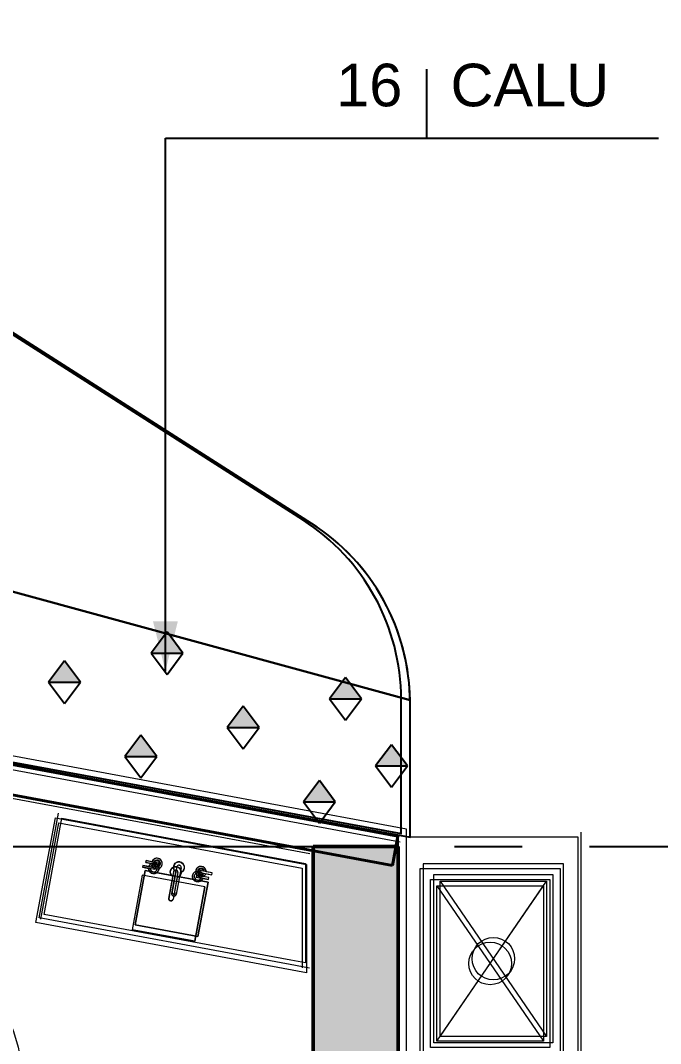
# Model space of a CAD drawing. Extents: x -14.2 to 52.3, y 2.5 to 90.9.
# Drawn here: x 30.803 to 33.81, y 25.633 to 30.438 of the extents above; entities that cross this region are included whole.
import ezdxf
from ezdxf.enums import TextEntityAlignment as Align

# ---------------------------------------------------------------- set-up
doc = ezdxf.new("R2010")
doc.units = 0
for name, pattern in [('limpo_PINI-PSG-PE-0102-LAZ-R00$0$CENTER2', [28.575, 19.05, -3.175, 3.175, -3.175]), ('limpo_PINI-PSG-PE-0102-LAZ-R00$0$HIDDEN', [0.375, 0.25, -0.125]), ('limpo_PINI-PSG-PE-0102-LAZ-R00$0$IMPORT-IMPORT-DASHDOT', [1, 0.5, -0.25, 0, -0.25])]:
    doc.linetypes.add(name, pattern=pattern)
for name, color, linetype in [('FOR_CONTROL', 2, 'Continuous'), ('LEGENDA', 2, 'Continuous'), ('limpo_PINI-PSG-PE-0102-LAZ-R00$0$PA_ESTR', 181, 'limpo_PINI-PSG-PE-0102-LAZ-R00$0$CENTER2'), ('limpo_PINI-PSG-PE-0102-LAZ-R00$0$PA_EXTE_3', 3, 'Continuous'), ('limpo_PINI-PSG-PE-0102-LAZ-R00$0$PA_PROJ_S_AUX', 212, 'limpo_PINI-PSG-PE-0102-LAZ-R00$0$HIDDEN'), ('limpo_PINI-PSG-PE-0102-LAZ-R00$0$XR_ARQT', 7, 'Continuous'), ('PLANTIO1', 2, 'Continuous'), ('XR_ARQT', 7, 'Continuous')]:
    doc.layers.add(name, color=color, linetype=linetype)
doc.layers.add('limpo_PINI-PSG-PE-0102-LAZ-R00$0$0-16', color=7, linetype='limpo_PINI-PSG-PE-0102-LAZ-R00$0$IMPORT-IMPORT-DASHDOT', lineweight=5, true_color=0x999999)
doc.layers.add('limpo_PINI-PSG-PE-0102-LAZ-R00$0$0-8', color=7, linetype='Continuous', lineweight=5, true_color=0x999999)
for name, color, linetype, lineweight in [('limpo_PINI-PSG-PE-0102-LAZ-R00$0$0-20', 7, 'Continuous', 5), ('limpo_PINI-PSG-PE-0102-LAZ-R00$0$A-DETL', 1, 'Continuous', 5), ('limpo_PINI-PSG-PE-0102-LAZ-R00$0$A-FLOR-PATT', 8, 'Continuous', 5), ('limpo_PINI-PSG-PE-0102-LAZ-R00$0$A-WALL', 1, 'Continuous', 5), ('limpo_PINI-PSG-PE-0102-LAZ-R00$0$A-WALL-FNSH', 1, 'Continuous', 40), ('limpo_PINI-PSG-PE-0102-LAZ-R00$0$ARQ_WC_COZ', 135, 'Continuous', 5), ('limpo_PINI-PSG-PE-0102-LAZ-R00$0$LAYOUT_AMB_LAZ_dwg', 8, 'Continuous', 5), ('limpo_PINI-PSG-PE-0102-LAZ-R00$0$S-COLS', 52, 'Continuous', 5)]:
    doc.layers.add(name, color=color, linetype=linetype, lineweight=lineweight)
doc.layers.add('PA_VEGE_AUX2', color=6, linetype='Continuous', plot=False)
doc.styles.add('R80', font='arial.ttf', dxfattribs={"height": 0.2})

# ---------------------------------------------------------------- blocks, each defined once
blk = doc.blocks.new('limpo_PINI-PSG-PE-0102-LAZ-R00$0$LAZ GERAL - PNE_dwg-25011385-009 - PRE - PAV_ LAZER - GERAL')
at = {"layer": 'limpo_PINI-PSG-PE-0102-LAZ-R00$0$0-16'}
blk.add_ellipse((8.4343, 0.6132), major_axis=(0.7299, 0.1723), ratio=1, dxfattribs=at)
at = {"layer": 'limpo_PINI-PSG-PE-0102-LAZ-R00$0$0-20', "flags": 128}
for points in [[(9.8415, 1.6435), (9.8418, 1.6498), (9.8398, 1.6579), (9.8365, 1.6634), (9.8331, 1.667), (9.8282, 1.6702), (9.8231, 1.6722), (9.8181, 1.6729), (9.8127, 1.6726), (9.8075, 1.6711), (9.8037, 1.6692), (9.8002, 1.6666), (9.797, 1.6631), (9.7944, 1.6588), (9.7935, 1.6566), (9.7661, 1.6617), (9.7645, 1.653), (9.7919, 1.6479), (9.7928, 1.6412), (9.7947, 1.6364), (9.7984, 1.6312), (9.8025, 1.6275), (9.8076, 1.6247), (9.8129, 1.6233), (9.82, 1.6231), (9.8257, 1.6245), (9.8313, 1.6275), (9.8353, 1.631), (9.8377, 1.6341), (9.8392, 1.6366)], [(9.9244, 1.6553), (9.931, 1.6533), (9.9374, 1.649), (9.9421, 1.6432), (9.9452, 1.6354), (9.9454, 1.6255), (9.9427, 1.6178), (9.9386, 1.6122), (9.9351, 1.6092), (9.931, 1.6068), (9.9262, 1.6051), (9.9073, 1.5029), (9.9061, 1.4997), (9.9031, 1.4965), (9.8995, 1.495), (9.8956, 1.4949), (9.8912, 1.4966), (9.8886, 1.4992), (9.887, 1.5031), (9.887, 1.5067), (9.9059, 1.6086), (9.9017, 1.612), (9.8977, 1.6174), (9.8963, 1.6203), (9.8949, 1.625), (9.8944, 1.6303), (9.8956, 1.6379), (9.8977, 1.6426), (9.8997, 1.6458), (9.9029, 1.6492), (9.9055, 1.6512), (9.9086, 1.653), (9.913, 1.6547), (9.9158, 1.6554), (9.9196, 1.6557)], [(10.0484, 1.6093), (10.0479, 1.6146), (10.0457, 1.6208), (10.043, 1.6251), (10.0404, 1.6279), (10.0363, 1.631), (10.0325, 1.6329), (10.0269, 1.6344), (10.0232, 1.6346), (10.0193, 1.6343), (10.0145, 1.633), (10.0112, 1.6314), (10.0089, 1.63), (10.0059, 1.6275), (10.0034, 1.6246), (10.0013, 1.6214), (9.9998, 1.618), (9.9988, 1.6143), (9.9984, 1.611), (9.9985, 1.6074), (9.999, 1.6043), (9.9997, 1.6017), (10.001, 1.5984), (10.0028, 1.5955), (10.0046, 1.5931), (10.0067, 1.591), (10.0092, 1.589), (10.012, 1.5873), (10.0156, 1.5858), (10.02, 1.5848), (10.0233, 1.5846), (10.0266, 1.5848), (10.03, 1.5855), (10.0334, 1.5867), (10.0371, 1.5887), (10.0394, 1.5905), (10.042, 1.5929), (10.0442, 1.5959), (10.0455, 1.5979), (10.0467, 1.6006), (10.0741, 1.5955), (10.0757, 1.6042)], [(9.7622, 1.6155), (9.7148, 1.3599), (10.0097, 1.3051), (10.0572, 1.5608)]]:
    blk.add_lwpolyline(points, close=True, dxfattribs=at)
at = {"layer": 'limpo_PINI-PSG-PE-0102-LAZ-R00$0$0-8'}
for p, q in [((9.9219, 1.6398), (9.9225, 1.6397)), ((9.9102, 1.6318), (9.887, 1.5067)), ((9.9305, 1.6281), (9.9073, 1.5029)), ((11.1476, 0.8364), (11.6476, 1.566)), ((10.5343, 1.1569), (10.443, 1.1739))]:
    blk.add_line(p, q, dxfattribs=at)
at = {"layer": 'limpo_PINI-PSG-PE-0102-LAZ-R00$0$0-8', "flags": 128}
for points in [[(10.443, 1.1739), (9.2632, 1.3928), (9.3544, 1.8844)], [(11.8093, 1.796), (11.8093, 0.596), (11.0093, 0.596), (11.8093, 0.596)], [(11.0676, 1.646), (11.0676, 0.746), (11.7276, 0.746), (11.7276, 1.646), (11.0676, 1.646)], [(9.9226, 1.5857), (10.0572, 1.5608), (10.0097, 1.3051), (9.7148, 1.3599), (9.7622, 1.6155), (9.9024, 1.5895)], [(11.6776, 1.596), (11.6776, 0.8064), (11.1176, 0.8064), (11.1176, 1.596), (11.6776, 1.596)], [(11.1476, 1.566), (11.6476, 1.566), (11.6476, 0.8364), (11.1476, 0.8364), (11.1476, 1.566), (11.6476, 0.8364)]]:
    blk.add_lwpolyline(points, dxfattribs=at)
for points in [[(10.4467, 1.1935), (9.2865, 1.4088), (9.3704, 1.8611), (10.5143, 1.6488), (10.5143, 1.181)], [(9.8226, 1.6422), (9.7645, 1.653), (9.7661, 1.6617), (9.8242, 1.6509)], [(10.016, 1.6063), (10.0741, 1.5955), (10.0757, 1.6042), (10.0176, 1.615)]]:
    blk.add_lwpolyline(points, close=True, dxfattribs=at)
at = {"layer": 'limpo_PINI-PSG-PE-0102-LAZ-R00$0$0-8'}
blk.add_circle((11.3976, 1.2012), 0.1, dxfattribs=at)
for centre, major_axis, start_param, end_param in [((9.8169, 1.6479), (0.0177, 0.0177), 2.356778, 8.284104), ((9.8169, 1.6479), (0.0056, 0.0155), 2.012783, 7.752692), ((9.8169, 1.6479), (0.0127, 0.0012), 3.23366, 8.80923), ((9.9201, 1.63), (-0.0031, 0.0255), 3.262373, 8.720921), ((9.9201, 1.63), (0.00841, 0.00541), 0.816143, 2.386939), ((9.9207, 1.6299), (-0.00835, 0.00551), 3.541244, 5.11204), ((10.0234, 1.6096), (-0.0176, 0.0178), 3.920847, 9.848173), ((10.0234, 1.6096), (-0.0121, 0.0112), 3.965851, 9.70576), ((10.0234, 1.6096), (0.0114, 0.0058), 5.968733, 11.544303), ((9.8968, 1.5048), (-0.00885, 0.00466), 0.300949, 1.871745), ((9.8986, 1.5144), (-0.00996, 0.00092), 6.191442, 7.762238), ((9.8974, 1.5047), (0.0099, 0.0014), 4.388819, 5.959616), ((9.8992, 1.5143), (-0.00996, 0.00092), 1.479054, 3.04985)]:
    blk.add_ellipse(centre, major_axis=major_axis, ratio=1, start_param=start_param, end_param=end_param, dxfattribs=at)
blk = doc.blocks.new('limpo_PINI-PSG-PE-0102-LAZ-R00$0$PINI-EST-PE-1101-TQR-R20_rvt-1-5PPE_008_LAZER__P_A_0_09_')
at = {"layer": 'limpo_PINI-PSG-PE-0102-LAZ-R00$0$A-FLOR-PATT', "lineweight": 18}
h = blk.add_hatch(dxfattribs=at)
h.set_pattern_fill('FP_1', color=130, style=0, pattern_type=2)
h.set_pattern_definition([(0, (0, 0), (609.6, 152.4), [5.029, -452.171, 5.029, -452.171, -2438.4]), (0, (0, 0), (609.6, 152.4), [-914.4, 5.029, -909.371, 5.029, -452.171, -1066.8]), (0, (0, 0), (609.6, 152.4), [-2286, 5.029, -299.771, 5.029, -756.971]), (120, (228.6, 76.2), (-436.7823, 451.7291), [5.029, -452.171, 5.029, -452.171, -2438.4]), (120, (228.6, 76.2), (-436.7823, 451.7291), [-914.4, 5.029, -909.371, 5.029, -452.171, -1066.8]), (120, (228.6, 76.2), (-436.7823, 451.7291), [-2286, 5.029, -299.771, 5.029, -756.971]), (240, (304.8, 381), (-172.8177, -604.1291), [5.029, -452.171, 5.029, -452.171, -2438.4]), (240, (304.8, 381), (-172.8177, -604.1291), [-914.4, 5.029, -909.371, 5.029, -452.171, -1066.8]), (240, (304.8, 381), (-172.8177, -604.1291), [-2286, 5.029, -299.771, 5.029, -756.971])])
h.paths.add_polyline_path([(24174.1, 2435), (24175, 2435), (24174.1, 2483), (24165.2, 2435)])
h.paths.add_polyline_path([(30483.8, 2435), (30485.7, 2435), (30469.3, 2443.4), (30482.5, 2435.6)])
h.paths.add_polyline_path([(20090, 2435), (20210, 2435), (20210, 3076.2), (20090, 3098.5), (20090, 2438.3)])
h.paths.add_polyline_path([(30434.6, 2466), (30410.2, 2483.6), (30420.8, 2475)])
h.paths.add_polyline_path([(19811.7, 3241.7), (19820.8, 3290.9), (16899.1, 3833.1), (16828.6, 3795.3), (19810, 3242)])
h.paths.add_polyline_path([(11437.8, 4789.5), (11429.4, 4790.2), (11436.7, 4789.6)])
h.paths.add_polyline_path([(11269.7, 4802), (11267.6, 4802.2), (11267.6, 4802)])
h.paths.add_polyline_path([(19951.9, 8311.9), (19951.9, 8311.9), (19951.9, 8311.9)])
h.paths.add_polyline_path([(20159, 8353), (20162.4, 8353.3), (20159, 8353)])
h.paths.add_polyline_path([(20258.6, 8364.6), (20258.7, 8364.6), (20258.7, 8364.6)])
h.paths.add_polyline_path([(15587.2, 8658.4), (15588.5, 8667.1), (10225, 9462.3), (10225, 9460.5), (15579.9, 8659.4)])
h.paths.add_polyline_path([(17609.6, 8661.5), (17609.6, 8661.5), (17609.5, 8661.5)])
at = {"layer": 'limpo_PINI-PSG-PE-0102-LAZ-R00$0$S-COLS'}
blk.add_hatch(color=8, dxfattribs=at).paths.add_polyline_path([(23775, -4035), (24175, -4035), (24175, 2435), (23775, 2435), (23775, -3641.8)])
at = {"layer": 'limpo_PINI-PSG-PE-0102-LAZ-R00$0$S-COLS', "color": 7, "lineweight": 50}
for p, q in [((24175, 2435), (23775, 2435)), ((23775, 2435), (23775, -4035)), ((24175, -4035), (24175, 2435))]:
    blk.add_line(p, q, dxfattribs=at)
blk = doc.blocks.new('limpo_PINI-PSG-PE-0102-LAZ-R00$0$LAYOUT_AMB_LAZ_dwg-2867451-5PPE_008_LAZER__P_A_0_09_')
at = {"color": 9, "lineweight": 5}
for p, q in [((40066.9, 20668.4), (40067.5, 20668.3)), ((40055.3, 20660.4), (40032, 20535.3)), ((40075.5, 20656.7), (40052.3, 20531.5))]:
    blk.add_line(p, q, dxfattribs=at)
at = {"color": 9, "lineweight": 5, "flags": 128}
for points in [[(39911.1, 20690.3), (39969.2, 20679.5), (39967.6, 20670.8), (39909.5, 20681.6), (39936.9, 20676.5), (39937.9, 20669.8), (39939.8, 20665), (39943.4, 20659.7), (39947.6, 20656.1), (39952.6, 20653.3), (39957.9, 20651.8), (39965.1, 20651.7), (39970.7, 20653.1), (39976.3, 20656.1), (39980.3, 20659.6), (39982.8, 20662.7), (39984.2, 20665.1), (39986.6, 20672.1), (39986.9, 20678.4), (39984.9, 20686.5), (39981.6, 20692), (39978.1, 20695.6), (39973.2, 20698.8), (39968.1, 20700.7), (39963.1, 20701.5), (39957.8, 20701.2), (39952.5, 20699.7), (39948.7, 20697.7), (39945.3, 20695.1), (39942, 20691.6), (39939.4, 20687.4), (39938.5, 20685.2), (39911.1, 20690.3), (39909.5, 20681.6)], [(40219.2, 20624.1), (40220.8, 20632.8), (40162.7, 20643.6), (40161.1, 20634.9), (40219.2, 20624.1), (40191.7, 20629.2), (40190.5, 20626.5), (40189.3, 20624.4), (40187, 20621.5), (40184.5, 20619), (40182.1, 20617.3), (40178.4, 20615.3), (40175.1, 20614.1), (40171.7, 20613.4), (40168.3, 20613.2), (40165.1, 20613.4), (40160.7, 20614.4), (40157.1, 20615.9), (40154.3, 20617.6), (40151.7, 20619.6), (40149.7, 20621.7), (40147.8, 20624), (40146.1, 20626.9), (40144.7, 20630.2), (40144, 20632.8), (40143.5, 20636), (40143.5, 20639.5), (40143.9, 20642.9), (40144.9, 20646.6), (40146.4, 20650), (40148.4, 20653.2), (40150.9, 20656), (40153.9, 20658.6), (40156.2, 20660), (40159.6, 20661.6), (40164.3, 20662.9), (40168.3, 20663.2), (40172, 20662.9), (40177.5, 20661.5), (40181.4, 20659.6), (40185.4, 20656.5), (40188, 20653.7), (40190.8, 20649.4), (40192.9, 20643.2), (40193.4, 20637.9)], [(40202.2, 20589.3), (40154.8, 20333.7), (39859.8, 20388.4)]]:
    blk.add_lwpolyline(points, dxfattribs=at)
for points in [[(40069.5, 20683.9), (40076, 20681.9), (40082.4, 20677.6), (40087.2, 20671.8), (40090.2, 20664), (40090.4, 20654), (40087.7, 20646.3), (40083.6, 20640.8), (40080.2, 20637.8), (40076, 20635.3), (40071.3, 20633.6), (40052.3, 20531.5), (40051.1, 20528.3), (40048.1, 20525.1), (40044.6, 20523.5), (40040.6, 20523.5), (40036.2, 20525.2), (40033.6, 20527.8), (40032, 20531.7), (40032, 20535.3), (40051, 20637.1), (40046.7, 20640.6), (40042.7, 20645.9), (40041.3, 20648.9), (40039.9, 20653.5), (40039.4, 20658.9), (40040.7, 20666.5), (40042.7, 20671.2), (40044.8, 20674.3), (40048, 20677.7), (40050.6, 20679.8), (40053.6, 20681.6), (40058, 20683.3), (40060.9, 20683.9), (40064.6, 20684.3)], [(39907.3, 20644.1), (39859.8, 20388.4), (40154.8, 20333.7), (40202.2, 20589.3)]]:
    blk.add_lwpolyline(points, close=True, dxfattribs=at)
at = {"color": 9, "lineweight": 5}
for centre, radius, start, end in [((39961.9, 20676.5), 25, 180.0672, 159.678), ((39961.9, 20676.5), 16.5, 185.648, 154.5205), ((40065.1, 20658.6), 25.7, 283.8409, 236.5927), ((40065.1, 20658.6), 10, 79.4869, 169.4869), ((40065.7, 20658.5), 10, 349.4869, 79.4869), ((40168.4, 20638.2), 25, 359.2958, 338.9066), ((40168.4, 20638.2), 16.5, 4.4533, 333.3258), ((40041.9, 20533.4), 10, 169.4869, 349.5043)]:
    blk.add_arc(centre, radius, start, end, dxfattribs=at)
at = {"layer": 'limpo_PINI-PSG-PE-0102-LAZ-R00$0$ARQ_WC_COZ', "color": 9}
blk.add_line((41292.6, 19864.9), (41792.6, 20594.6), dxfattribs=at)
at = {"layer": 'limpo_PINI-PSG-PE-0102-LAZ-R00$0$ARQ_WC_COZ', "color": 9, "flags": 128}
for points in [[(40679.3, 20185.5), (39408.2, 20421.4), (39499.5, 20913), (40679.3, 20694), (40679.3, 20185.5)], [(39431.6, 20437.4), (39515.5, 20889.7), (40659.3, 20677.4), (40659.3, 20209.6)], [(41154.3, 20824.6), (41954.3, 20824.6), (41954.3, 19624.6), (41154.3, 19624.6)], [(41212.6, 20674.6), (41212.6, 19774.6), (41872.6, 19774.6), (41872.6, 20674.6), (41212.6, 20674.6)], [(41822.6, 20624.6), (41822.6, 19834.9), (41262.6, 19834.9), (41262.6, 20624.6), (41822.6, 20624.6)], [(41292.6, 20594.6), (41792.6, 20594.6), (41792.6, 19864.9), (41292.6, 19864.9), (41292.6, 20594.6), (41792.6, 19864.9)]]:
    blk.add_lwpolyline(points, dxfattribs=at)
at = {"layer": 'limpo_PINI-PSG-PE-0102-LAZ-R00$0$ARQ_WC_COZ', "color": 9}
blk.add_circle((41542.6, 20229.7), 100, dxfattribs=at)
blk = doc.blocks.new('limpo_PINI-PSG-PE-0102-LAZ-R00$0$A$C745163c0')
at = {"layer": 'limpo_PINI-PSG-PE-0102-LAZ-R00$0$A-DETL', "color": 1}
blk.add_line((18504.6, 4970.6), (11214.5, 6323.5), dxfattribs=at)
at = {"layer": 'limpo_PINI-PSG-PE-0102-LAZ-R00$0$A-WALL', "color": 170, "lineweight": 40}
for p, q in [((18494.1, 4998), (14155.5, 5803.1)), ((18468.6, 4860.3), (14810, 5539.3)), ((18468.6, 4860.3), (18494.1, 4998))]:
    blk.add_line(p, q, dxfattribs=at)
at = {"layer": 'limpo_PINI-PSG-PE-0102-LAZ-R00$0$A-WALL-FNSH', "lineweight": 5}
for p, q in [((18535, 5031.1), (14148.1, 5845.2)), ((14825, 5521.2), (18080, 4917.2)), ((18494.1, 4998), (18495, 4997.8)), ((18495, 4997.8), (18495, -1520)), ((18535, -6555.1), (18535, 5031.1)), ((18095, 4914.4), (18095, 4929.7))]:
    blk.add_line(p, q, dxfattribs=at)
at = {"lineweight": 5}
blk.add_blockref('limpo_PINI-PSG-PE-0102-LAZ-R00$0$PINI-EST-PE-1101-TQR-R20_rvt-1-5PPE_008_LAZER__P_A_0_09_', (-5680, 2515), dxfattribs=at)
at = {"layer": 'limpo_PINI-PSG-PE-0102-LAZ-R00$0$LAYOUT_AMB_LAZ_dwg', "color": 9}
blk.add_blockref('limpo_PINI-PSG-PE-0102-LAZ-R00$0$LAYOUT_AMB_LAZ_dwg-2867451-5PPE_008_LAZER__P_A_0_09_', (-22615.1, -15829.6), dxfattribs=at)
blk = doc.blocks.new('limpo_PINI-PSG-PE-0102-LAZ-R00')
at = {"layer": 'limpo_PINI-PSG-PE-0102-LAZ-R00$0$XR_ARQT', "xscale": 0.001000000000038553, "yscale": 0.001000000000038553, "zscale": 0.001000000000038553}
blk.add_blockref('limpo_PINI-PSG-PE-0102-LAZ-R00$0$A$C745163c0', (14.124, 21.592), dxfattribs=at)
at = {"layer": 'limpo_PINI-PSG-PE-0102-LAZ-R00$0$PA_ESTR', "ltscale": 0.1}
blk.add_lwpolyline([(10.659, 26.5409), (40.019, 26.5409)], dxfattribs=at)
at = {"layer": 'limpo_PINI-PSG-PE-0102-LAZ-R00$0$PA_EXTE_3'}
blk.add_lwpolyline([(30.1384, 29.3718, 0.276136), (28.1587, 29.4486), (25.3433, 27.9402), (32.6331, 26.6025), (32.6331, 27.2322, 0.256132), (32.1709, 28.0753)], format="xyb", close=True, dxfattribs=at)
at = {"layer": 'limpo_PINI-PSG-PE-0102-LAZ-R00$0$PA_PROJ_S_AUX'}
blk.add_lwpolyline([(13.4339, 14.5672, 0.05, 0.05, 0), (21.6408, 14.562, 0.05, 0.05, -0.549162), (23.414, 11.7696, 0.05, 0.05, 0), (21.8955, 8.5327, 0.05, 0.05, 0.549369), (22.9095, 6.937, 0.05, 0.05, 0), (40.1376, 6.937, 0.05, 0.05, 0.372795), (41.6816, 8.274, 0.05, 0.05, 0), (43.4609, 19.7869, 0.05, 0.05, 0), (45.7356, 25.1364, 0.05, 0.05, 0.034181), (46.3603, 27.2114, 0.05, 0.05, 0.368315), (45.1626, 29.4847, 0.05, 0.05, 0.076494), (21.8264, 33.4515, 0.05, 0.05, 0.105248), (19.4187, 32.939, 0.05, 0.05, 0), (10.8328, 28.7025, 0.05, 0.05, 0.246748), (10.329, 27.7438, 0.05, 0.05, 0), (10.329, 27.565, 0, 0, 0)], format="xyseb", dxfattribs=at)
at = {"layer": 'limpo_PINI-PSG-PE-0102-LAZ-R00$0$XR_ARQT'}
blk.add_blockref('limpo_PINI-PSG-PE-0102-LAZ-R00$0$LAZ GERAL - PNE_dwg-25011385-009 - PRE - PAV_ LAZER - GERAL', (21.6689, 24.8134), dxfattribs=at)
blk = doc.blocks.new('PL51')
at = {"layer": 'PLANTIO1'}
for p, q in [((0, 0.1), (-0.075, 0)), ((0.075, 0), (0, 0.1)), ((-0.075, 0), (0, -0.1)), ((-0.075, 0), (0.075, 0)), ((0, -0.1), (0.075, 0))]:
    blk.add_line(p, q, dxfattribs=at)
blk.add_lwpolyline([(-0.1068, -0.0181, 0.1, 0.1, 1), (-0.1068, -0.0181, 0, 0, 0)], format="xyseb", dxfattribs=at)
blk.add_solid([(0, 0.1), (-0.075, 0), (0.075, 0)], dxfattribs=at)
blk = doc.blocks.new('SETA')
blk.add_solid([(0, 0), (0.2338, -0.0585), (0.2338, 0.0585)])

msp = doc.modelspace()

# ---------------------------------------------------------------- linework, layer by layer
at = {"layer": 'FOR_CONTROL'}
for points in [[(30.1592, 29.3586), (28.8574, 28.2756), (32.633, 27.2458, 0.252497), (32.1709, 28.0753)], [(32.1709, 28.0753), (30.1592, 29.3586), (28.8574, 28.2756), (32.633, 27.2458, 0.252497)], [(28.8574, 28.2756), (27.8921, 27.4725), (32.6331, 26.6025), (32.6331, 27.2322, 0.003413), (32.633, 27.2458)]]:
    msp.add_lwpolyline(points, format="xyb", close=True, dxfattribs=at)
at = {"layer": 'LEGENDA'}
for p, q in [((32.7102, 30.2091), (32.7102, 29.8851)), ((31.4838, 27.3825), (31.4838, 29.8851)), ((31.4838, 29.8851), (31.6675, 29.8851)), ((31.6675, 29.8851), (33.8014, 29.8851))]:
    msp.add_line(p, q, dxfattribs=at)
at = {"layer": 'PA_VEGE_AUX2'}
msp.add_lwpolyline([(30.1384, 29.3718, 0.276136), (28.1587, 29.4486), (25.3433, 27.9402), (32.6331, 26.6025), (32.6331, 27.2322, 0.256132), (32.1709, 28.0753)], format="xyb", close=True, dxfattribs=at)
msp.add_lwpolyline([(28.8574, 28.2756), (32.6331, 27.2458)], dxfattribs=at)

# ---------------------------------------------------------------- block references
at = {"layer": 'LEGENDA', "rotation": 90}
msp.add_blockref('SETA', (31.4838, 27.3825), dxfattribs=at)
at = {"layer": 'PLANTIO1'}
for p in [(31.4912, 27.4661), (31.0099, 27.3306), (32.3304, 27.2524), (31.8491, 27.117), (31.3678, 26.9815), (32.5464, 26.9367), (32.2071, 26.7679)]:
    msp.add_blockref('PL51', p, dxfattribs=at)

# ---------------------------------------------------------------- texts
at = {"layer": 'LEGENDA', "style": 'R80'}
msp.add_text('16', height=0.2, dxfattribs=at).set_placement((32.597, 29.9751), align=Align.BOTTOM_RIGHT)
msp.add_text('CALU', height=0.2, dxfattribs=at).set_placement((32.8234, 29.9751), align=Align.BOTTOM_LEFT)

# ---------------------------------------------------------------- next in the draw order: block references
at = {"layer": 'XR_ARQT'}
msp.add_blockref('limpo_PINI-PSG-PE-0102-LAZ-R00', (-0.0418, 0.017), dxfattribs=at)

doc.saveas('drawing.dxf')
